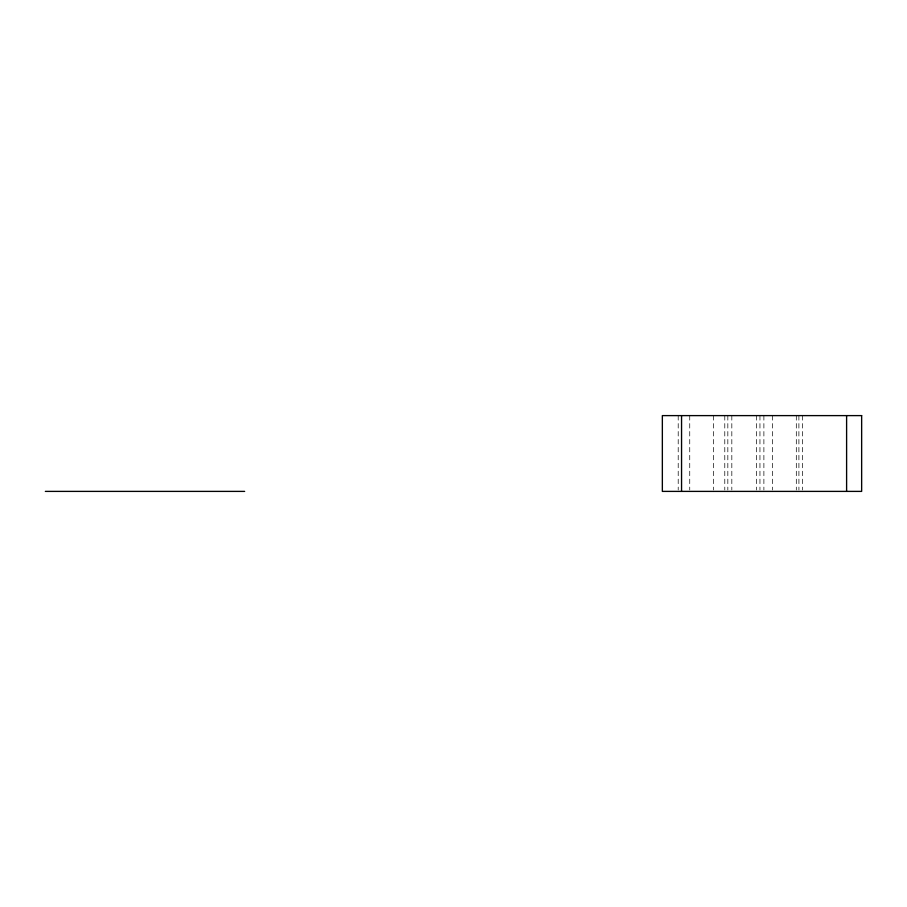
<?xml version="1.0" encoding="UTF-8"?>
<svg xmlns="http://www.w3.org/2000/svg" width="907" height="907" viewBox="0 0 907 907"><rect width="100%" height="100%" fill="white"/><g stroke="black" fill="none" stroke-linecap="round" stroke-linejoin="round"><path stroke-width="0.68" stroke-dasharray="4.54 3.4" d="M802.604 415.61L802.604 489.984M798.886 415.61L798.92 489.984M796.312 415.61L796.312 489.984M772.413 415.61L772.413 489.984M763.887 415.61L763.887 489.984M759.953 415.61L759.953 489.984M756.529 415.61L756.529 489.984M731.824 415.61L731.824 489.984M727.833 415.61L727.833 489.984M724.784 415.61L724.784 489.984M713.605 415.61L713.605 489.984M689.739 415.61L689.739 489.984M678.209 415.61L678.209 489.984"/><path stroke-width="1.36" d="M45.35 491.39L244.652 491.39M846.605 415.61L846.605 491.39M681.554 415.61L681.554 491.39M861.65 415.61L662.348 415.61L662.348 491.39L861.65 491.39L861.65 415.61"/></g></svg>
